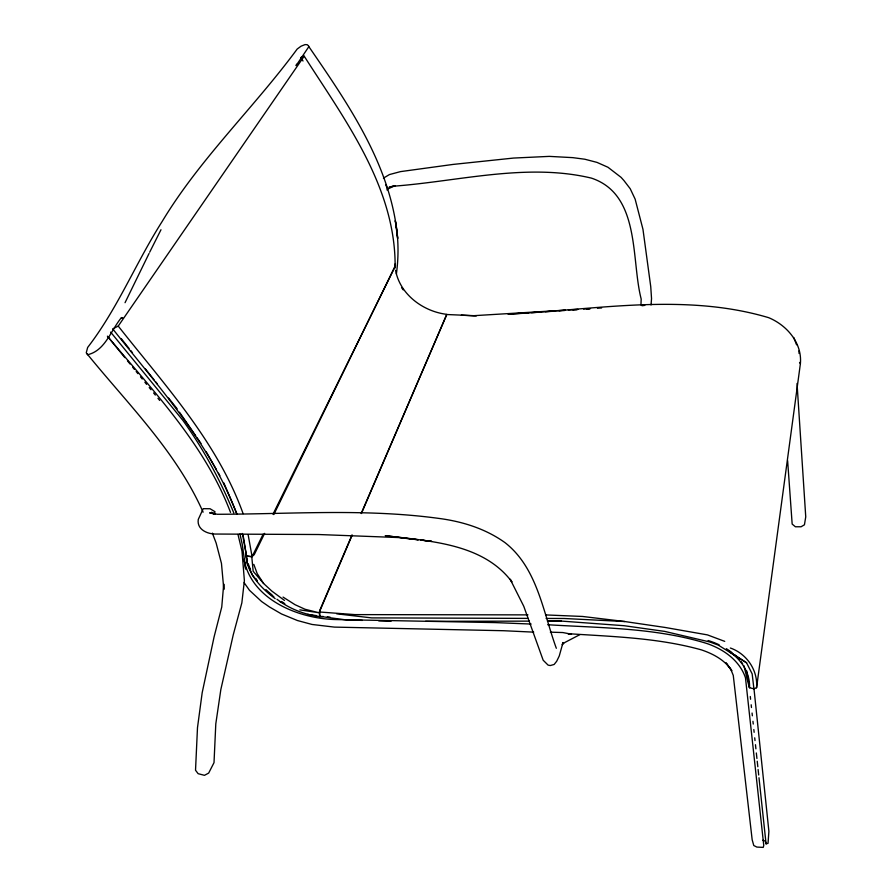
<?xml version="1.0" encoding="UTF-8"?>
<svg xmlns="http://www.w3.org/2000/svg" width="892" height="892" viewBox="0 0 892 892"><rect width="100%" height="100%" fill="white"/><g stroke="black" fill="none" stroke-linecap="round" stroke-linejoin="round"><path stroke-width="1.34" d="M223.691 584.316L221.751 607.039L214.102 636.843L202.183 692.705L197.489 727.66L195.526 770.242L198.147 773.687L204.469 775.326L208.672 773.085L214.013 762.649L215.797 723.869L220.837 689.561L233.247 634.836L241.855 602.847L244.386 580.569L242 551.189L237.974 534.419M387.072 190.041L387.106 187.788L385.757 184.967M640.958 304.986L641.181 299.021C630.934 259.494 640.735 194.623 591.474 178.132C526.392 162.534 457.986 181.578 392.547 186.261L388.979 187.42L395.123 185.625L387.83 188.97M651.026 304.975L651.539 298.653L650.747 286.667L642.965 229.322L635.126 199.094L630.22 188.736L623.921 180.53L621.1 177.374L607.965 167.261L596.982 162.389L584.851 159.233L572.776 157.639L549.305 156.379L513.558 158.062L453.013 164.429L400.486 171.621L389.403 174.576L383.415 178.144M396.382 273.955C398.802 256.26 398.59 238.22 395.279 220.647L397.687 238.465C391.421 166.146 348.493 104.431 308.71 46.429M749.024 686.528L749.514 687.754L753.907 688.791L756.572 687.732L800.392 363.724C802.298 343.019 786.889 325.234 768.67 317.675C683.952 292.431 594.25 310.059 508.039 314.14L528.733 312.813M296.601 64.257L296.077 65.629L308.61 47.008L308.621 45.949L307.216 44.7L305.042 44.6L301.061 46.194L297.203 49.027C253.885 107.82 200.053 158.564 162.143 221.517C135.885 262.716 117.677 308.587 87.65 347.456L86.256 352.775L87.606 354.726C105.334 350.645 110.876 330.241 121.446 317.608L122.639 317.663L122.327 318.21L121.446 317.608M214.548 513.736L214.961 511.673L210.066 508.741L203.22 508.685L198.269 519.434C196.719 529.246 206.911 533.918 215.117 534.04L318.589 534.52L398.958 537.575L418.125 539.805M351.994 535.01L319.793 610.351L319.693 616.651C304.328 614.521 289.298 608.745 276.977 599.257M303.012 61.024L300.827 57.501L304.194 56.174L118.235 326.082L113.563 328.501M362.42 620.408L346.074 619.895L319.57 616.35L319.403 611.99L352.117 535.278M361.383 513.547L446.769 314.341C423.232 311.542 399.928 294.46 395.591 270.321M361.271 513.301L446.803 314.519L473.886 315.679L565.517 310.137M125.036 302.7L149.064 253.451M264.634 533.36L254.242 554.646L251.767 556.786L246.426 555.995L243.583 537.72M273.799 514.584L395.457 265.403L394.922 264.121L395.323 267.845M275.182 598.644C260.765 587.951 246.861 573.266 245.746 554.378L246.638 556.084L252.079 556.608L263.14 534.185M272.974 514.249L395.279 266.295L395.123 264.277C394.643 185.87 344.568 119.372 304.194 56.174M149.666 252.224L160.984 229.735M319.693 616.651L323.205 616.439M579.822 634.669L564.904 642.441L562.205 644.648L563.019 642.519L559.262 655.977L556.686 661.262L554.144 664.462L550.264 665.543L548.078 665.109L543.172 660.225L523.76 606.27L510.168 579.22L511.919 581.896C482.795 543.072 428.974 541.188 385.233 535.668L418.114 539.716M762.85 840.208L765.213 841.067L766.072 843.865L768.034 843.297L768.893 831.355L753.985 688.791M319.57 616.35L320.451 616.16M531.498 312.635L541.154 312.01M545.291 311.754L553.575 311.219M559.094 310.862L564.614 310.505M572.887 309.97L577.024 309.714M586.691 309.089L589.445 308.911M568.293 309.97L578.005 309.39M583.558 309.056L590.504 308.632M597.439 308.208L601.609 307.963M425.584 621.311L529.424 621.133M547.432 621.1L561.28 621.077L624.099 625.705L664.718 631.402L709.965 642.017L718.305 645.117L746.571 662.789L752.168 673.895L753.907 688.791M527.964 614.878L354.916 614.61L319.403 611.99M528.12 618.379L371.652 617.9L336.708 613.819M546.127 618.435L564.123 618.49L624.79 621.534L665.164 627.466L707.456 634.892L724.728 641.37M547.655 620.687L561.28 621.077M378.754 620.91L391.008 621.289M550.353 632.16L562.852 632.551L571.471 634.201L568.795 634.056M545.96 614.934L582.532 616.461L624.79 621.534M531.153 624.054L495.339 622.605L336.083 619.561C298.876 618.847 251.488 599.859 243.984 559.273L245.679 569.074L242.323 544.756L239.959 533.873M547.688 624.734C600.628 628.001 654.695 627.622 705.884 643.188C722.899 648.718 739.579 660.192 745.478 677.82L763.764 845.482L763.217 847.4L756.829 847.066L753.773 845.516L752.168 839.762L733.269 675.411L731.027 669.87L726.088 662.89L731.819 670.673C724.917 660.08 713.187 653.847 701.48 649.9C659.344 638.114 615.48 636.721 572.095 633.933L567.981 633.744M533.728 632.138L503.567 630.722L334.433 627.109L312.066 624.467L297.449 620.531L281.482 613.952L269.451 606.95L261.624 601.543L249.492 590.314L244.14 582.71M461.376 315.166L476.272 315.969M327.319 616.851L330.062 617.13M426.331 540.73L420.857 540.05L431.817 541.399L429.074 541.065M307.673 614.398L316.615 615.636M299.857 609.86L319.236 612.804L305.031 609.258L295.04 604.698L283.032 597.082M280.099 601.754L284.804 603.683M730.358 648.016C746.727 653.724 758.055 670.316 756.572 687.732M746.571 662.789L728.898 651.249C741.118 659.478 750.239 672.479 749.514 687.754L746.671 670.795M265.905 589.623L271.848 594.886M281.56 601.487L283.723 602.947M284.503 600.45L271.937 591.173L263.608 583.513L253.172 571.281L251.767 556.786M213.489 513.714L211.571 512.264L215.106 514.149L209.653 512.867L217.302 514.271C290.825 514.149 364.917 508.407 438.083 518.308C461.878 521.318 485.382 528.566 505.039 542.659C537.463 568.048 543.05 612.079 556.329 648.294M269.685 593.425L273.844 596.759M87.182 353.968C128.37 404.633 176.248 451.575 203.108 512.164M118.235 326.082C164.541 384.842 217.447 442.12 243.103 513.647M110.641 332.092L182.793 420.277C203.465 449.01 220.346 480.264 233.827 512.978M124.835 357.603L107.419 336.184C153.234 391.187 204.647 444.238 230.515 512.387M127.456 360.814L130.065 364.025M132.674 367.236L134.424 369.377M136.164 371.518L137.903 373.659M140.512 376.87L142.263 379.011M144.872 382.222L146.611 384.363M149.232 387.574L150.971 389.715M153.58 392.926L155.331 395.067M157.94 398.289L159.679 400.43M121.301 338.681L129.039 348.404M130.756 350.556L132.484 352.719M145.385 368.909L153.981 379.713M155.699 381.865L157.427 384.028M168.599 398.066L177.207 408.859M112.626 328.769C158.575 386.972 210.367 443.38 236.781 513.937M401.59 287.648L403.206 289.867M179.504 412.204L195.616 435.664M197.154 437.894L200.99 443.48M799.533 362.442L800.392 363.724M263.608 583.513L257.186 573.601L253.807 564.368M248.11 563.543L250.507 569.743M256.015 578.808L257.398 581.082L252.525 575.307L249.124 567.468M206.119 451.564L216.421 469.605M218.484 473.217L219.856 475.626M223.825 482.873L236.904 513.881M793.746 337.466L796.578 344.791M212.363 533.126L216.132 543.016L221.461 563.409L223.825 589.467L223.792 584.115M242.479 533.739L243.215 536.393M245.746 554.378L247.441 560.923M743.939 665.744L748.711 685.223M242.301 533.461L246.638 556.084M248.132 534.698L252.079 556.608M246.426 555.995L247.53 564.937M750.295 696.507L750.585 699.261M751.176 704.769L751.477 707.523M752.067 713.031L752.357 715.785M752.948 721.293L753.249 724.048M753.829 729.556L754.13 732.31M754.721 737.818L755.011 740.572M755.457 744.708L755.903 748.834M756.338 752.971L756.929 758.479M757.23 761.233L757.821 766.741M758.111 769.495L758.702 775.003M758.992 777.757L766.072 843.865M787.625 460.651L792.163 524.083L795.408 526.771L801.061 526.771L804.439 524.808L805.744 516.869L797.035 383.46M798.931 350.879L799.065 353.455M708.103 640.512A55.861 35.691 11.8 0 1 719.13 644.782M726.3 648.662A55.861 35.691 11.8 0 1 731.919 652.554M734.919 655.04A55.861 35.691 11.8 0 1 739.579 659.745M741.207 661.73A55.861 35.691 11.8 0 1 742.657 663.737M644.637 305.365L641.883 305.543L644.637 305.365"/></g></svg>
